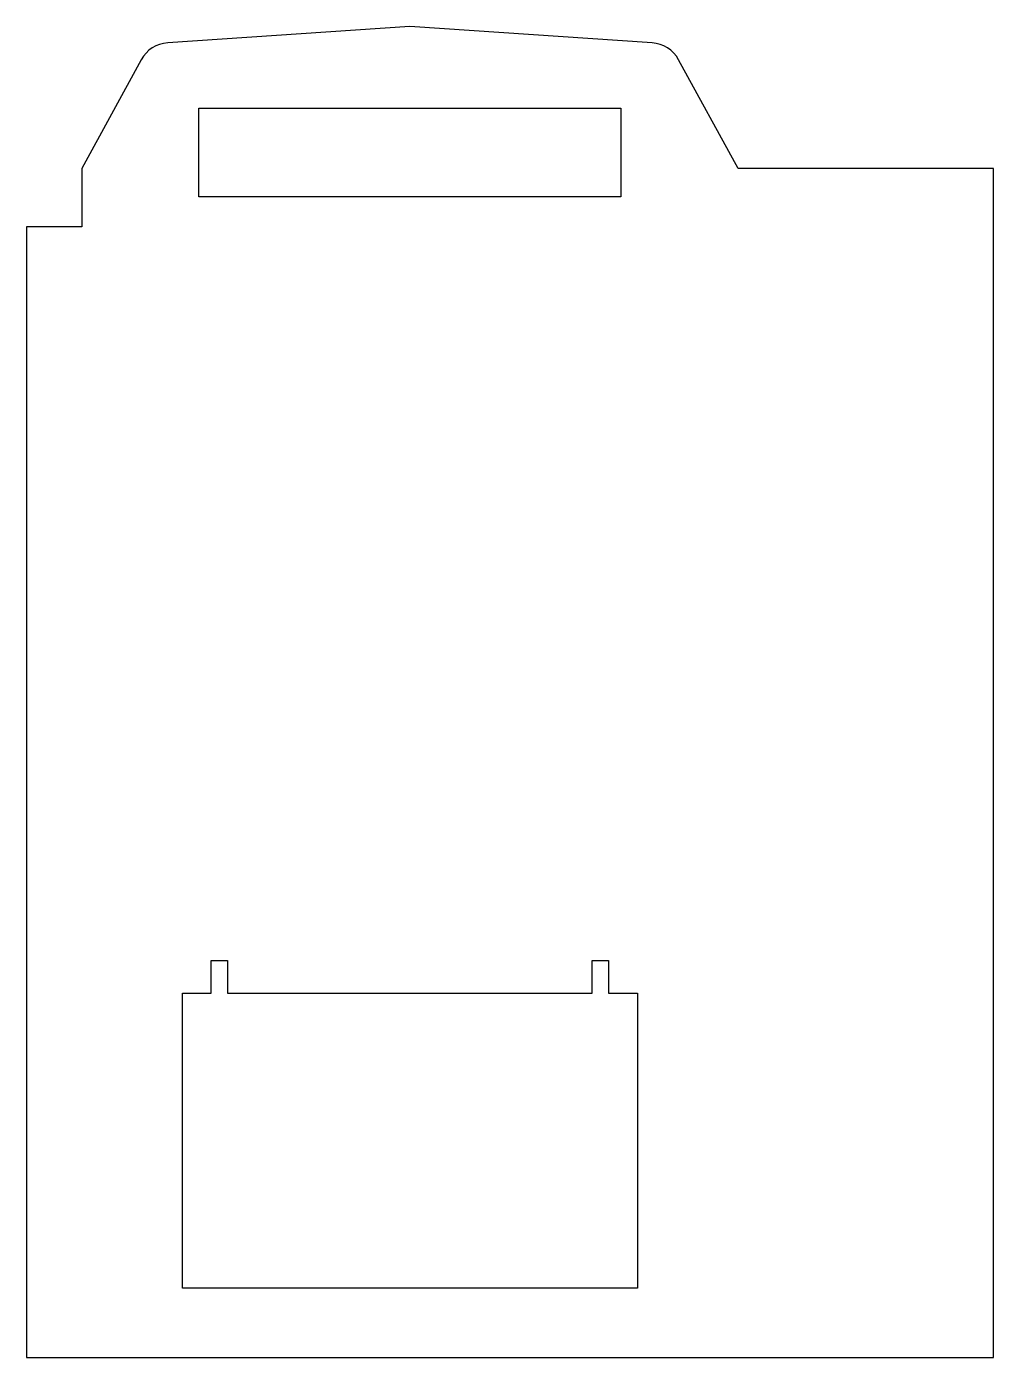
# Model space of a CAD drawing. Header units: millimetres. Extents: x -23.4 to 35.6, y -40.1 to 41.1.
import ezdxf

# ---------------------------------------------------------------- set-up
doc = ezdxf.new("R2010")
doc.units = ezdxf.units.MM
doc.layers.get('0').update_dxf_attribs({"linetype": 'CONTINUOUS'})

msp = doc.modelspace()

# ---------------------------------------------------------------- linework, layer by layer
msp.add_lwpolyline([(-20.011, 32.435), (-20.011, 32.435), (-20.011, 28.88), (-23.37, 28.88), (-23.37, -40.107), (35.579, -40.107), (35.579, 32.435), (20.011, 32.435), (16.386, 39.062, 0.25624), (14.765, 40.098), (0, 41.087), (-14.765, 40.098, 0.25624), (-16.386, 39.062)], format="xyb", close=True)
for points in [[(-12.87, 30.707), (-12.87, 36.107), (12.87, 36.107), (12.87, 30.707)], [(-11.12, -15.893), (-11.12, -17.893), (11.12, -17.893), (11.12, -15.893), (12.12, -15.893), (12.12, -17.893), (13.87, -17.893), (13.87, -35.893), (-13.87, -35.893), (-13.87, -17.893), (-12.12, -17.893), (-12.12, -15.893)]]:
    msp.add_lwpolyline(points, close=True)

doc.saveas('drawing.dxf')
